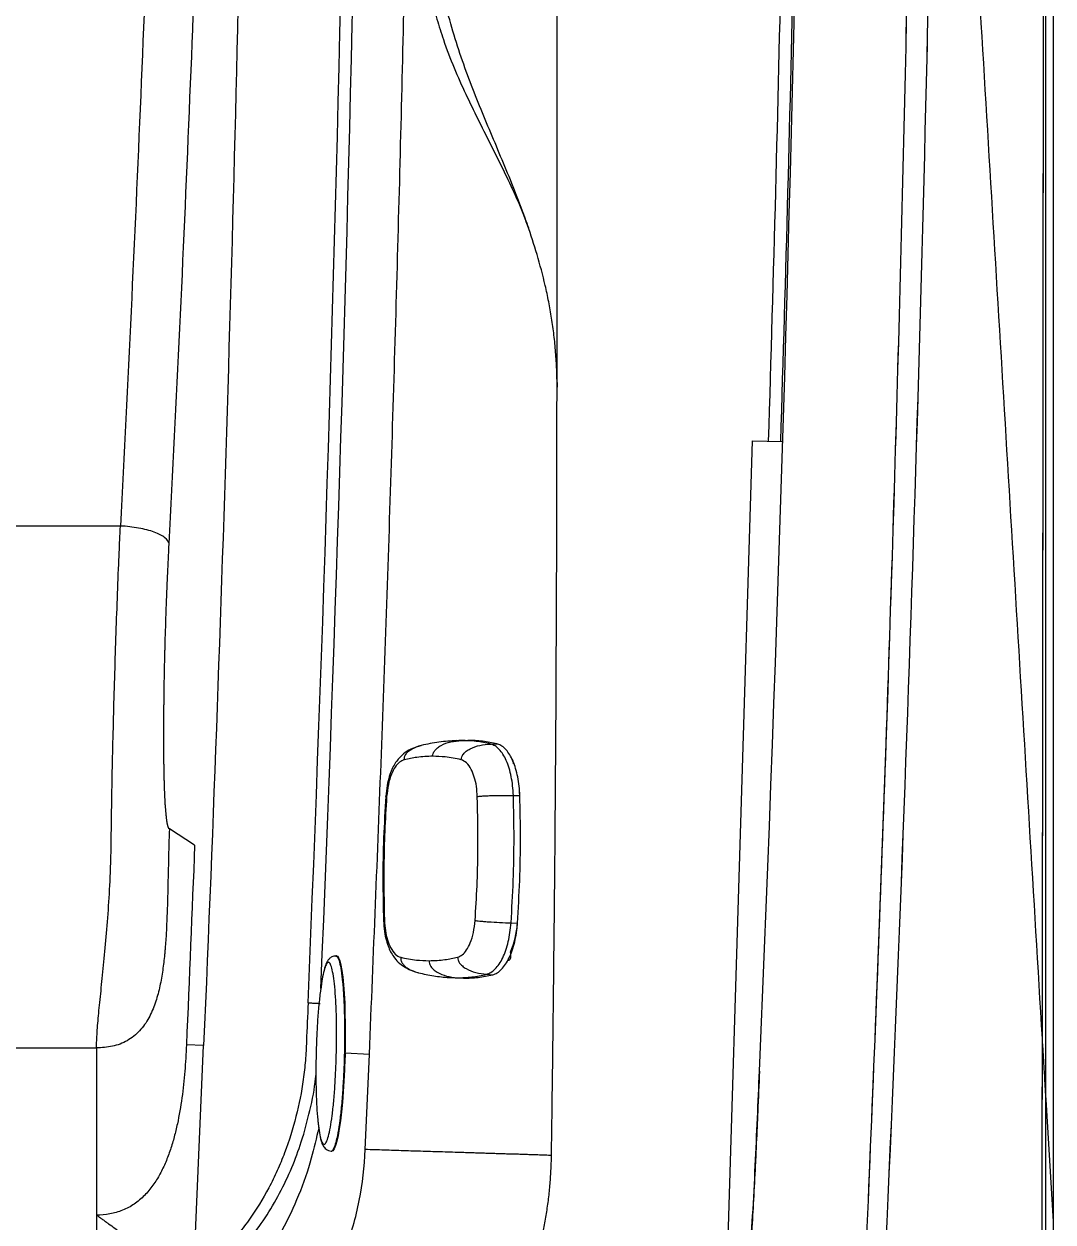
# Model space of a CAD drawing. Extents: x 527 to 611, y 788 to 934.
# Drawn here: x 600.94 to 611.49, y 820.49 to 832.76 of the extents above; entities that cross this region are included whole.
import ezdxf

# ---------------------------------------------------------------- set-up
doc = ezdxf.new("R2010")
doc.units = 0
doc.header["$MEASUREMENT"] = 0
doc.layers.add('1', color=4, linetype='Continuous')
doc.layers.add('GEOMETRY', color=3, linetype='Continuous', lineweight=25)

# ---------------------------------------------------------------- blocks, each defined once
blk = doc.blocks.new('2026_FLAIR')
at = {"layer": 'GEOMETRY'}
for p, q in [((84.42, 81.522), (84.42, 17.135)), ((84.42, 81.522), (84.42, 2.898)), ((79.338, 25.681), (79.338, 45.681)), ((79.333, 25.884), (79.338, 25.681)), ((81.336, 25.131), (81.015, 14.56)), ((81.336, 25.131), (81.64, 25.122)), ((74.864, 24.258), (72.759, 24.258)), ((75.362, 24.038), (75.363, 24.074)), ((78.33, 22.059), (78.309, 22.058)), ((78.397, 22.062), (78.33, 22.061)), ((78.359, 22.061), (78.33, 22.059)), ((78.359, 22.061), (78.425, 22.063)), ((78.658, 22.025), (78.723, 22.027)), ((78.729, 22.025), (78.723, 22.027)), ((78.89, 21.498), (78.956, 21.497)), ((78.955, 21.486), (78.952, 21.547)), ((75.625, 20.99), (75.366, 21.155)), ((78.867, 20.194), (78.933, 20.192)), ((78.927, 20.199), (78.932, 20.199)), ((77.078, 19.855), (77.072, 19.855)), ((78.228, 19.634), (78.295, 19.629)), ((78.231, 19.636), (78.315, 19.631)), ((78.615, 19.667), (78.68, 19.662)), ((78.677, 19.662), (78.68, 19.662)), ((76.933, 19.627), (76.916, 19.511)), ((78.294, 19.632), (78.381, 19.626)), ((78.315, 19.631), (78.381, 19.626)), ((66.793, 18.914), (74.62, 18.914)), ((75.717, 18.937), (75.541, 18.945)), ((75.617, 16.602), (75.717, 18.937)), ((77.169, 18.947), (77.167, 18.947)), ((77.169, 18.913), (77.167, 18.913)), ((77.415, 18.847), (77.168, 18.858)), ((77.373, 17.872), (77.415, 18.847)), ((84.345, 18.384), (84.42, 17.135)), ((76.888, 18.162), (76.897, 18.085)), ((77.023, 17.856), (77.03, 17.856)), ((84.42, 17.135), (84.42, 2.898))]:
    blk.add_line(p, q, dxfattribs=at)
at = {"layer": 'GEOMETRY', "flags": 128}
for points in [[(77.078, 19.855), (77.087, 19.852), (77.099, 19.836), (77.111, 19.806), (77.123, 19.762), (77.133, 19.706), (77.142, 19.638), (77.15, 19.559), (77.157, 19.47), (77.162, 19.373), (77.165, 19.268)], [(77.165, 19.268), (77.167, 19.157), (77.168, 19.043), (77.167, 18.925), (77.164, 18.807), (77.16, 18.689), (77.154, 18.573), (77.147, 18.462), (77.138, 18.356), (77.129, 18.257), (77.118, 18.167), (77.107, 18.086), (77.094, 18.016), (77.081, 17.957), (77.068, 17.912), (77.055, 17.879), (77.041, 17.86), (77.03, 17.856)]]:
    blk.add_lwpolyline(points, dxfattribs=at)
at = {"layer": 'GEOMETRY'}
for centre, radius, start, end in [((-466.785, 42.21), 548.701, 357.54177, 3.13498), ((-466.785, 42.21), 544.051, 357.59441, 359.98781), ((-466.785, 42.21), 544.176, 357.6105, 359.98781), ((-466.785, 42.21), 548.556, 358.21535, 359.2823), ((-466.785, 42.21), 548.681, 358.21536, 359.28246), ((78.055, 20.245), 0.878, 336.5051, 356.089)]:
    blk.add_arc(centre, radius, start, end, dxfattribs=at)
for points, knots in [([(84.345, 18.384), (84.344, 23.645), (84.344, 28.907), (84.344, 39.43), (84.344, 44.691), (84.344, 55.214), (84.344, 60.476), (84.345, 68.368), (84.345, 70.999), (84.346, 74.945), (84.346, 76.26), (84.346, 78.234), (84.346, 79.22), (84.346, 80.371), (84.346, 80.947), (84.346, 81.234), (84.346, 81.378), (84.346, 81.44), (84.346, 81.481), (84.346, 81.501), (84.346, 81.522)], [0, 0, 0, 0, 0.25, 0.25, 0.5, 0.5, 0.75, 0.75, 0.875, 0.875, 0.9375, 0.9375, 0.96875, 0.984375, 0.992188, 0.996094, 0.998047, 0.999023, 0.999023, 1, 1, 1, 1]), ([(84.346, 2.898), (84.346, 2.924), (84.346, 2.949), (84.346, 3), (84.346, 3.077), (84.346, 3.256), (84.346, 3.615), (84.346, 4.331), (84.346, 5.765), (84.346, 6.993), (84.346, 9.45), (84.345, 11.088), (84.345, 16.002), (84.345, 19.278), (84.344, 29.106), (84.344, 35.658), (84.344, 48.762), (84.344, 55.314), (84.345, 65.142), (84.345, 68.418), (84.345, 73.332), (84.346, 74.97), (84.346, 77.427), (84.346, 78.655), (84.346, 80.089), (84.346, 80.805), (84.346, 81.164), (84.346, 81.343), (84.346, 81.42), (84.346, 81.471), (84.346, 81.496), (84.346, 81.522)], [0, 0, 0, 0, 0.000977, 0.000977, 0.001953, 0.003906, 0.007813, 0.015625, 0.03125, 0.0625, 0.0625, 0.125, 0.125, 0.25, 0.25, 0.5, 0.5, 0.75, 0.75, 0.875, 0.875, 0.9375, 0.9375, 0.96875, 0.984375, 0.992188, 0.996094, 0.998047, 0.999023, 0.999023, 1, 1, 1, 1]), ([(84.277, 81.473), (84.277, 81.47), (84.277, 81.468), (84.277, 81.462), (84.277, 81.455), (84.277, 81.437), (84.277, 81.401), (84.277, 81.33), (84.277, 81.188), (84.278, 80.903), (84.279, 80.334), (84.282, 79.195), (84.284, 78.219), (84.288, 76.267), (84.291, 74.966), (84.299, 71.062), (84.303, 68.459), (84.314, 60.651), (84.318, 55.446), (84.323, 45.035), (84.323, 39.829), (84.319, 29.418), (84.314, 24.213), (84.307, 19.008)], [0, 0, 0, 0, 0.000122, 0.000122, 0.000244, 0.000488, 0.000977, 0.001953, 0.003906, 0.007812, 0.015625, 0.03125, 0.0625, 0.0625, 0.125, 0.125, 0.25, 0.25, 0.5, 0.5, 0.75, 0.75, 1, 1, 1, 1]), ([(84.277, 81.473), (84.277, 81.469), (84.277, 81.466), (84.277, 81.46), (84.277, 81.45), (84.277, 81.428), (84.277, 81.383), (84.277, 81.294), (84.278, 81.115), (84.278, 80.757), (84.28, 80.041), (84.283, 78.61), (84.286, 77.383), (84.291, 74.929), (84.294, 73.293), (84.303, 68.385), (84.308, 65.113), (84.315, 58.569), (84.318, 55.298), (84.321, 48.754), (84.323, 42.21), (84.321, 35.666), (84.318, 29.122), (84.315, 25.851), (84.308, 19.307), (84.303, 16.035), (84.291, 9.491), (84.284, 6.219), (84.277, 2.947)], [0, 0, 0, 0, 0.000122, 0.000122, 0.000244, 0.000488, 0.000977, 0.001953, 0.003906, 0.007812, 0.015625, 0.03125, 0.0625, 0.0625, 0.125, 0.125, 0.25, 0.25, 0.375, 0.375, 0.5, 0.625, 0.625, 0.75, 0.75, 0.875, 0.875, 1, 1, 1, 1]), ([(77.415, 18.847), (77.457, 19.872), (77.542, 21.921), (77.647, 24.996), (77.736, 28.072), (77.823, 31.833), (77.893, 36.28), (77.922, 41.413), (77.916, 45.532), (77.882, 47.939), (77.873, 48.635)], [0, 0, 0, 0, 0.103256, 0.206512, 0.309781, 0.41305, 0.585314, 0.757578, 0.929903, 1, 1, 1, 1]), ([(75.428, 42.192), (75.412, 40.669), (75.387, 39.153), (75.339, 36.888), (75.321, 36.134), (75.292, 35.007), (75.281, 34.631), (75.26, 33.881), (75.248, 33.507), (75.189, 31.637), (75.134, 30.149), (75.041, 27.93), (75.008, 27.192), (74.939, 25.722), (74.903, 24.989), (74.864, 24.258)], [0, 0, 0, 0, 0.25, 0.25, 0.375, 0.375, 0.4375, 0.4375, 0.5, 0.5, 0.75, 0.75, 0.875, 0.875, 1, 1, 1, 1]), ([(75.363, 24.074), (75.402, 24.808), (75.438, 25.544), (75.508, 27.022), (75.54, 27.764), (75.634, 29.994), (75.688, 31.489), (75.747, 33.367), (75.759, 33.744), (75.781, 34.497), (75.791, 34.875), (75.821, 36.008), (75.839, 36.765), (75.871, 38.282), (75.885, 39.042), (75.909, 40.566), (75.919, 41.329), (75.927, 42.094)], [0, 0, 0, 0, 0.125, 0.125, 0.25, 0.25, 0.5, 0.5, 0.5625, 0.5625, 0.625, 0.625, 0.75, 0.75, 0.875, 0.875, 1, 1, 1, 1]), ([(76.216, 42.094), (76.216, 41.323), (76.209, 38.233), (76.15, 32.825), (75.985, 25.877), (75.817, 21.248), (75.717, 18.937)], [0, 0, 0, 0, 0.099878, 0.400169, 0.700461, 1, 1, 1, 1]), ([(83.05, 39.885), (83.049, 39.722), (83.048, 39.396), (83.046, 38.906), (83.043, 38.417), (83.039, 37.928), (83.035, 37.439), (83.031, 36.95), (83.027, 36.461), (83.022, 35.973), (83.016, 35.484), (83.011, 34.996), (83.004, 34.507), (82.998, 34.019), (82.991, 33.531), (82.983, 33.043), (82.976, 32.556), (82.967, 32.068), (82.959, 31.58), (82.939, 30.52), (82.905, 28.89), (82.851, 26.69), (82.788, 24.495), (82.717, 22.298), (82.637, 20.1), (82.549, 17.902), (82.452, 15.708), (82.368, 13.954), (82.301, 12.637), (82.255, 11.757), (82.207, 10.878), (82.158, 9.999), (82.108, 9.121), (82.056, 8.244), (82.003, 7.367), (81.949, 6.49), (81.893, 5.615), (81.854, 5.031), (81.835, 4.739)], [0, 0, 0, 0, 0.013918, 0.027832, 0.041743, 0.05565, 0.069554, 0.083454, 0.097351, 0.111245, 0.125135, 0.139022, 0.152905, 0.166785, 0.180662, 0.194535, 0.208405, 0.222271, 0.236135, 0.249995, 0.312697, 0.375263, 0.437695, 0.499994, 0.562701, 0.625269, 0.687698, 0.749989, 0.775058, 0.800113, 0.825152, 0.850175, 0.875184, 0.900177, 0.925155, 0.950118, 0.975067, 1, 1, 1, 1]), ([(83.05, 39.885), (83.039, 36.948), (83.005, 34.017), (82.95, 31.093), (82.894, 28.15), (82.816, 25.22), (82.716, 22.303), (82.615, 19.361), (82.491, 16.432), (82.346, 13.518), (82.198, 10.582), (82.028, 7.655), (81.835, 4.739)], [0, 0, 0, 0, 0.25, 0.25, 0.25, 0.5, 0.5, 0.5, 0.75, 0.75, 0.75, 1, 1, 1, 1]), ([(82.011, 4.728), (82.193, 7.372), (82.355, 10.017), (82.64, 15.31), (82.763, 17.958), (82.969, 23.254), (83.053, 25.902), (83.149, 29.877), (83.177, 31.202), (83.222, 33.852), (83.241, 35.176), (83.254, 36.501)], [0, 0, 0, 0, 0.25, 0.25, 0.5, 0.5, 0.75, 0.75, 0.875, 0.875, 1, 1, 1, 1]), ([(82.011, 4.728), (82.375, 10.016), (82.659, 15.31), (83.072, 25.902), (83.2, 31.201), (83.254, 36.501)], [0, 0, 0, 0, 0.4039071, 0.4039071, 0.8078141, 0.8078141, 0.8078141, 0.8078141]), ([(83.254, 36.501), (83.298, 35.774), (83.341, 35.047), (83.429, 33.593), (83.473, 32.866), (83.56, 31.411), (83.604, 30.683), (83.692, 29.227), (83.736, 28.499), (83.867, 26.313), (83.955, 24.854), (84.131, 21.933), (84.219, 20.471), (84.307, 19.008)], [0, 0, 0, 0, 0.125, 0.125, 0.25, 0.25, 0.375, 0.375, 0.5, 0.5, 0.75, 0.75, 1, 1, 1, 1]), ([(77.953, 30.681), (77.953, 30.593), (77.952, 30.418), (77.971, 30.159), (78.003, 29.909), (78.049, 29.671), (78.106, 29.448), (78.183, 29.204), (78.282, 28.948), (78.401, 28.68), (78.525, 28.427), (78.65, 28.18), (78.774, 27.934), (78.895, 27.679), (78.986, 27.475), (79.033, 27.344), (79.045, 27.311)], [0, 0, 0, 0, 0.058782, 0.117558, 0.176338, 0.235126, 0.293917, 0.352725, 0.440925, 0.529145, 0.617373, 0.705606, 0.793838, 0.882067, 0.970286, 1, 1, 1, 1]), ([(79.338, 25.681), (79.338, 25.741), (79.335, 25.86), (79.325, 26.038), (79.307, 26.214), (79.283, 26.387), (79.253, 26.556), (79.206, 26.776), (79.135, 27.04), (79.037, 27.34), (78.93, 27.628), (78.818, 27.907), (78.702, 28.181), (78.587, 28.455), (78.474, 28.734), (78.367, 29.022), (78.269, 29.322), (78.198, 29.586), (78.151, 29.806), (78.121, 29.975), (78.097, 30.148), (78.079, 30.323), (78.069, 30.502), (78.066, 30.621), (78.066, 30.681)], [0, 0, 0, 0, 0.03125, 0.0625, 0.09375, 0.125, 0.15625, 0.1875, 0.25, 0.3125, 0.375, 0.4375, 0.5, 0.5625, 0.625, 0.6875, 0.75, 0.8125, 0.84375, 0.875, 0.90625, 0.9375, 0.96875, 1, 1, 1, 1]), ([(79.281, 17.812), (79.283, 17.964), (79.287, 18.269), (79.293, 18.727), (79.299, 19.186), (79.304, 19.646), (79.309, 20.106), (79.314, 20.567), (79.318, 21.028), (79.321, 21.49), (79.325, 21.953), (79.328, 22.417), (79.33, 22.881), (79.332, 23.346), (79.334, 23.812), (79.336, 24.278), (79.337, 24.745), (79.337, 25.213), (79.337, 25.525), (79.338, 25.681)], [0, 0, 0, 0, 0.0581312, 0.1163486, 0.1746525, 0.2330428, 0.2915196, 0.3500828, 0.4087326, 0.467469, 0.5262921, 0.5852018, 0.6441982, 0.7032814, 0.7624514, 0.8217082, 0.8810519, 0.9404824, 1, 1, 1, 1]), ([(74.77, 21.017), (74.77, 21.019), (74.77, 21.037), (74.771, 21.116), (74.773, 21.256), (74.777, 21.511), (74.783, 21.838), (74.793, 22.241), (74.804, 22.649), (74.817, 23.058), (74.831, 23.466), (74.844, 23.801), (74.854, 24.031), (74.859, 24.145), (74.862, 24.21), (74.864, 24.242), (74.864, 24.258)], [0, 0, 0, 0, 0.0010686, 0.0088811, 0.0401311, 0.0713811, 0.1338811, 0.1963811, 0.2588811, 0.3213811, 0.3838811, 0.4463811, 0.4776311, 0.4932561, 0.5010686, 0.5088811, 0.5088811, 0.5088811, 0.5088811]), ([(75.363, 24.074), (75.361, 24.095), (75.346, 24.117), (75.294, 24.159), (75.257, 24.178), (75.165, 24.212), (75.11, 24.226), (74.992, 24.248), (74.928, 24.255), (74.864, 24.258)], [0, 0, 0, 0, 0.25, 0.25, 0.5, 0.5, 0.75, 0.75, 1, 1, 1, 1]), ([(75.366, 21.155), (75.366, 21.155), (75.365, 21.156), (75.363, 21.157), (75.361, 21.159), (75.36, 21.162), (75.359, 21.164), (75.357, 21.167), (75.356, 21.171), (75.354, 21.175), (75.353, 21.179), (75.351, 21.184), (75.35, 21.189), (75.349, 21.194), (75.347, 21.2), (75.346, 21.206), (75.345, 21.212), (75.344, 21.219), (75.343, 21.226), (75.341, 21.233), (75.34, 21.241), (75.339, 21.249), (75.338, 21.258), (75.337, 21.267), (75.336, 21.276), (75.335, 21.285), (75.334, 21.295), (75.333, 21.305), (75.332, 21.316), (75.331, 21.326), (75.33, 21.338), (75.329, 21.349), (75.328, 21.361), (75.327, 21.373), (75.326, 21.385), (75.325, 21.398), (75.324, 21.41), (75.324, 21.424), (75.323, 21.437), (75.322, 21.451), (75.321, 21.465), (75.321, 21.479), (75.32, 21.494), (75.319, 21.509), (75.319, 21.524), (75.318, 21.54), (75.317, 21.555), (75.317, 21.571), (75.316, 21.587), (75.316, 21.604), (75.315, 21.621), (75.315, 21.638), (75.314, 21.655), (75.314, 21.673), (75.313, 21.69), (75.313, 21.708), (75.312, 21.727), (75.312, 21.745), (75.312, 21.764), (75.311, 21.783), (75.311, 21.802), (75.311, 21.822), (75.31, 21.841), (75.31, 21.861), (75.31, 21.881), (75.31, 21.902), (75.31, 21.922), (75.309, 21.943), (75.309, 21.964), (75.309, 21.985), (75.309, 22.006), (75.309, 22.028), (75.309, 22.05), (75.309, 22.072), (75.309, 22.094), (75.309, 22.116), (75.309, 22.139), (75.309, 22.161), (75.309, 22.184), (75.309, 22.207), (75.309, 22.231), (75.309, 22.254), (75.309, 22.278), (75.309, 22.301), (75.31, 22.325), (75.31, 22.349), (75.31, 22.374), (75.31, 22.398), (75.311, 22.422), (75.311, 22.447), (75.311, 22.472), (75.311, 22.497), (75.312, 22.522), (75.312, 22.547), (75.313, 22.573), (75.313, 22.598), (75.313, 22.624), (75.314, 22.65), (75.314, 22.676), (75.315, 22.702), (75.315, 22.728), (75.316, 22.754), (75.316, 22.78), (75.317, 22.807), (75.317, 22.833), (75.318, 22.86), (75.319, 22.887), (75.319, 22.914), (75.32, 22.941), (75.321, 22.968), (75.321, 22.995), (75.322, 23.022), (75.323, 23.05), (75.324, 23.077), (75.324, 23.105), (75.325, 23.132), (75.326, 23.16), (75.327, 23.187), (75.328, 23.215), (75.329, 23.243), (75.33, 23.271), (75.33, 23.299), (75.331, 23.327), (75.332, 23.355), (75.333, 23.383), (75.334, 23.411), (75.335, 23.44), (75.336, 23.468), (75.337, 23.496), (75.339, 23.525), (75.34, 23.553), (75.341, 23.581), (75.342, 23.61), (75.343, 23.638), (75.344, 23.667), (75.346, 23.695), (75.347, 23.724), (75.348, 23.753), (75.349, 23.781), (75.351, 23.81), (75.352, 23.838), (75.353, 23.867), (75.355, 23.895), (75.356, 23.924), (75.357, 23.953), (75.359, 23.981), (75.36, 24.01), (75.361, 24.029), (75.362, 24.038)], [0, 0, 0, 0, 0.007456, 0.014884, 0.022286, 0.029662, 0.037013, 0.044339, 0.051642, 0.058922, 0.066179, 0.073414, 0.080628, 0.087822, 0.094995, 0.102149, 0.109284, 0.116401, 0.123499, 0.130581, 0.137645, 0.144694, 0.151726, 0.158743, 0.165745, 0.172733, 0.179707, 0.186668, 0.193615, 0.200549, 0.207472, 0.214382, 0.221281, 0.228168, 0.235045, 0.241911, 0.248768, 0.255614, 0.262451, 0.269278, 0.276097, 0.282907, 0.289709, 0.296503, 0.303289, 0.310067, 0.316839, 0.323603, 0.33036, 0.337111, 0.343855, 0.350594, 0.357326, 0.364053, 0.370774, 0.37749, 0.3842, 0.390906, 0.397607, 0.404303, 0.410995, 0.417683, 0.424366, 0.431046, 0.437722, 0.444394, 0.451063, 0.457728, 0.46439, 0.471049, 0.477706, 0.484359, 0.49101, 0.497659, 0.504305, 0.510949, 0.517592, 0.524232, 0.530871, 0.537508, 0.544144, 0.550779, 0.557413, 0.564046, 0.570678, 0.57731, 0.583941, 0.590572, 0.597204, 0.603835, 0.610467, 0.6171, 0.623734, 0.630368, 0.637004, 0.643642, 0.650281, 0.656923, 0.663566, 0.670213, 0.676862, 0.683514, 0.690169, 0.696829, 0.703492, 0.710159, 0.716831, 0.723509, 0.730191, 0.736879, 0.743573, 0.750274, 0.756982, 0.763696, 0.770419, 0.777149, 0.783888, 0.790636, 0.797393, 0.80416, 0.810938, 0.817726, 0.824526, 0.831338, 0.838162, 0.844999, 0.85185, 0.858715, 0.865594, 0.87249, 0.879401, 0.886328, 0.893273, 0.900236, 0.907217, 0.914218, 0.921239, 0.92828, 0.935343, 0.942428, 0.949536, 0.956668, 0.963824, 0.971005, 0.978213, 0.985447, 0.992709, 1, 1, 1, 1]), ([(77.947, 22.011), (77.911, 22), (77.844, 21.98), (77.766, 21.929), (77.712, 21.875), (77.674, 21.822), (77.644, 21.763), (77.617, 21.69), (77.594, 21.598), (77.587, 21.528), (77.583, 21.491)], [0, 0, 0, 0, 0.161583, 0.294445, 0.404939, 0.500197, 0.59838, 0.714445, 0.848068, 1, 1, 1, 1]), ([(77.773, 21.865), (77.773, 21.875), (77.775, 21.896), (77.791, 21.926), (77.818, 21.954), (77.869, 21.988), (77.915, 22.002), (77.947, 22.011)], [0, 0, 0, 0, 0.110854, 0.239406, 0.39416, 0.577925, 1, 1, 1, 1]), ([(78.309, 22.06), (78.249, 22.057), (78.128, 22.049), (78.007, 22.024), (77.947, 22.011)], [0, 0, 0, 0, 0.500149, 1, 1, 1, 1]), ([(78.064, 21.9), (78.066, 21.91), (78.068, 21.931), (78.086, 21.961), (78.114, 21.989), (78.167, 22.024), (78.251, 22.053), (78.322, 22.058), (78.359, 22.061)], [0, 0, 0, 0, 0.075048, 0.162077, 0.266843, 0.39125, 0.686, 1, 1, 1, 1]), ([(78.355, 21.865), (78.356, 21.875), (78.36, 21.896), (78.38, 21.926), (78.409, 21.954), (78.464, 21.988), (78.549, 22.017), (78.621, 22.022), (78.658, 22.025)], [0, 0, 0, 0, 0.075049, 0.162076, 0.266841, 0.391246, 0.685996, 1, 1, 1, 1]), ([(78.723, 22.027), (78.674, 22.037), (78.575, 22.058), (78.475, 22.061), (78.425, 22.063)], [0, 0, 0, 0, 0.499999, 1, 1, 1, 1]), ([(78.89, 21.498), (78.888, 21.532), (78.885, 21.598), (78.869, 21.692), (78.848, 21.779), (78.819, 21.857), (78.785, 21.922), (78.746, 21.972), (78.703, 22.009), (78.673, 22.02), (78.658, 22.025)], [0, 0, 0, 0, 0.125614, 0.249921, 0.374322, 0.500224, 0.626008, 0.750296, 0.874495, 1, 1, 1, 1]), ([(78.956, 21.497), (78.955, 21.53), (78.951, 21.595), (78.936, 21.689), (78.915, 21.775), (78.887, 21.852), (78.854, 21.917), (78.816, 21.969), (78.774, 22.007), (78.744, 22.019), (78.729, 22.025)], [0, 0, 0, 0, 0.125117, 0.250217, 0.375217, 0.500028, 0.624818, 0.749795, 0.874889, 1, 1, 1, 1]), ([(77.773, 21.865), (77.756, 21.858), (77.724, 21.845), (77.679, 21.793), (77.638, 21.715), (77.606, 21.611), (77.597, 21.528), (77.592, 21.487)], [0, 0, 0, 0, 0.186661, 0.373374, 0.560001, 0.780011, 1, 1, 1, 1]), ([(78.064, 21.9), (78.01, 21.898), (77.913, 21.894), (77.816, 21.874), (77.773, 21.865)], [0, 0, 0, 0, 0.559986, 1, 1, 1, 1]), ([(78.355, 21.865), (78.301, 21.876), (78.204, 21.896), (78.107, 21.898), (78.064, 21.9)], [0, 0, 0, 0, 0.559986, 1, 1, 1, 1]), ([(78.521, 21.487), (78.519, 21.522), (78.514, 21.593), (78.492, 21.689), (78.458, 21.774), (78.412, 21.839), (78.374, 21.856), (78.355, 21.865)], [0, 0, 0, 0, 0.186845, 0.373701, 0.560409, 0.780222, 1, 1, 1, 1]), ([(78.892, 21.824), (78.892, 21.829), (78.892, 21.84), (78.888, 21.855), (78.883, 21.866), (78.878, 21.872), (78.875, 21.872), (78.875, 21.872)], [0, 0, 0, 0, 0.24021, 0.48042, 0.720682, 0.961206, 1, 1, 1, 1]), ([(77.583, 21.491), (77.575, 21.349), (77.558, 21.066), (77.551, 20.639), (77.557, 20.356), (77.56, 20.214)], [0, 0, 0, 0, 0.333323, 0.666673, 1, 1, 1, 1]), ([(77.592, 21.487), (77.585, 21.368), (77.571, 21.132), (77.56, 20.709), (77.566, 20.405), (77.569, 20.219)], [0, 0, 0, 0, 0.280017, 0.560061, 1, 1, 1, 1]), ([(77.592, 21.487), (77.588, 21.488), (77.583, 21.489), (77.584, 21.49), (77.584, 21.49)], [0, 0, 0, 0, 0.745652, 1, 1, 1, 1]), ([(78.498, 20.219), (78.505, 20.337), (78.52, 20.573), (78.531, 20.997), (78.525, 21.301), (78.521, 21.487)], [0, 0, 0, 0, 0.280017, 0.560061, 1, 1, 1, 1]), ([(78.521, 21.487), (78.527, 21.488), (78.539, 21.49), (78.57, 21.493), (78.611, 21.495), (78.68, 21.498), (78.777, 21.5), (78.852, 21.499), (78.89, 21.498)], [0, 0, 0, 0, 0.075054, 0.162074, 0.266825, 0.391217, 0.685963, 1, 1, 1, 1]), ([(78.867, 20.194), (78.875, 20.338), (78.892, 20.628), (78.9, 21.064), (78.894, 21.354), (78.89, 21.498)], [0, 0, 0, 0, 0.333331, 0.666669, 1, 1, 1, 1]), ([(78.933, 20.192), (78.941, 20.337), (78.958, 20.626), (78.966, 21.063), (78.96, 21.352), (78.956, 21.497)], [0, 0, 0, 0, 0.333338, 0.666662, 1, 1, 1, 1]), ([(75.366, 21.155), (75.362, 21.046), (75.356, 20.828), (75.349, 20.502), (75.341, 20.23), (75.331, 20.04), (75.324, 19.945), (75.319, 19.891), (75.314, 19.836), (75.306, 19.769), (75.291, 19.661), (75.267, 19.527), (75.231, 19.396), (75.192, 19.294), (75.157, 19.22), (75.114, 19.15), (75.063, 19.087), (75.003, 19.031), (74.935, 18.985), (74.861, 18.951), (74.782, 18.928), (74.702, 18.916), (74.647, 18.914), (74.62, 18.914)], [0, 0, 0, 0, 0.125, 0.25, 0.375, 0.4375, 0.46875, 0.484375, 0.5, 0.53125, 0.5625, 0.625, 0.6875, 0.71875, 0.75, 0.78125, 0.8125, 0.84375, 0.875, 0.90625, 0.9375, 0.96875, 1, 1, 1, 1]), ([(74.62, 18.914), (74.62, 18.961), (74.624, 19.067), (74.641, 19.263), (74.665, 19.493), (74.692, 19.755), (74.72, 20.046), (74.745, 20.363), (74.76, 20.648), (74.767, 20.856), (74.769, 20.96), (74.77, 21.004), (74.77, 21.017)], [0.5088811, 0.5088811, 0.5088811, 0.5088811, 0.5713811, 0.6338811, 0.6963811, 0.7588811, 0.8213811, 0.8838811, 0.9463811, 0.9776311, 0.9932561, 1, 1, 1, 1]), ([(77.561, 20.214), (77.561, 20.215), (77.56, 20.216), (77.565, 20.218), (77.569, 20.219)], [0, 0, 0, 0, 0.256626, 1, 1, 1, 1]), ([(77.56, 20.214), (77.562, 20.177), (77.567, 20.107), (77.587, 20.016), (77.611, 19.943), (77.638, 19.885), (77.674, 19.83), (77.728, 19.773), (77.798, 19.723), (77.856, 19.704), (77.882, 19.696)], [0, 0, 0, 0, 0.158281, 0.296918, 0.416622, 0.517027, 0.61532, 0.732568, 0.877353, 1, 1, 1, 1]), ([(77.569, 20.219), (77.572, 20.183), (77.576, 20.113), (77.599, 20.017), (77.633, 19.932), (77.679, 19.866), (77.717, 19.849), (77.736, 19.841)], [0, 0, 0, 0, 0.186845, 0.373701, 0.560409, 0.780222, 1, 1, 1, 1]), ([(78.318, 19.841), (78.334, 19.847), (78.367, 19.861), (78.412, 19.913), (78.452, 19.99), (78.484, 20.094), (78.494, 20.177), (78.498, 20.219)], [0, 0, 0, 0, 0.186661, 0.373374, 0.560001, 0.780011, 1, 1, 1, 1]), ([(78.498, 20.219), (78.504, 20.218), (78.516, 20.215), (78.547, 20.212), (78.587, 20.208), (78.657, 20.203), (78.754, 20.197), (78.828, 20.195), (78.867, 20.194)], [0, 0, 0, 0, 0.075054, 0.162074, 0.266824, 0.391217, 0.685963, 1, 1, 1, 1]), ([(78.615, 19.667), (78.63, 19.672), (78.661, 19.683), (78.705, 19.72), (78.746, 19.77), (78.783, 19.835), (78.814, 19.913), (78.839, 20), (78.857, 20.094), (78.863, 20.16), (78.867, 20.194)], [0, 0, 0, 0, 0.125505, 0.249704, 0.373992, 0.499776, 0.625678, 0.750079, 0.874386, 1, 1, 1, 1]), ([(78.68, 19.662), (78.695, 19.668), (78.726, 19.679), (78.77, 19.716), (78.811, 19.767), (78.848, 19.832), (78.88, 19.91), (78.905, 19.997), (78.923, 20.092), (78.93, 20.159), (78.933, 20.192)], [0, 0, 0, 0, 0.125114, 0.25021, 0.375201, 0.5, 0.624799, 0.74979, 0.874886, 1, 1, 1, 1]), ([(78.866, 19.86), (78.866, 19.866), (78.866, 19.877), (78.863, 19.89), (78.86, 19.895), (78.859, 19.897)], [0, 0, 0, 0, 0.403176, 0.806349, 1, 1, 1, 1]), ([(76.886, 18.171), (76.89, 18.134), (76.899, 18.058), (76.915, 17.98), (76.934, 17.932), (76.954, 17.92), (76.975, 17.944), (76.996, 18.003), (77.016, 18.095), (77.034, 18.216), (77.05, 18.362), (77.063, 18.527), (77.072, 18.704), (77.078, 18.888), (77.08, 19.07), (77.078, 19.244), (77.071, 19.404), (77.061, 19.542), (77.047, 19.654), (77.031, 19.735), (77.012, 19.782), (76.992, 19.794), (76.971, 19.77), (76.95, 19.711), (76.93, 19.62), (76.918, 19.536), (76.913, 19.494)], [0, 0, 0, 0, 0.039389, 0.081085, 0.122869, 0.164624, 0.206353, 0.248163, 0.289861, 0.331682, 0.373388, 0.415165, 0.456926, 0.49864, 0.540457, 0.582312, 0.624167, 0.665984, 0.707697, 0.749458, 0.791236, 0.832942, 0.874763, 0.91646, 0.958269, 1, 1, 1, 1]), ([(77.072, 19.854), (77.058, 19.853), (77.033, 19.85), (77.002, 19.826), (76.985, 19.802), (76.975, 19.782), (76.965, 19.758), (76.958, 19.736), (76.953, 19.717), (76.952, 19.71)], [0, 0, 0, 0, 0.1772697, 0.3227234, 0.480732, 0.6153684, 0.7587721, 0.9112097, 1, 1, 1, 1]), ([(77.071, 19.852), (77.077, 19.851), (77.091, 19.848), (77.109, 19.796), (77.127, 19.71), (77.142, 19.59), (77.152, 19.442), (77.159, 19.271), (77.162, 19.084), (77.16, 18.888), (77.154, 18.692), (77.144, 18.501), (77.13, 18.324), (77.113, 18.168), (77.093, 18.038), (77.071, 17.938), (77.049, 17.878), (77.033, 17.852), (77.024, 17.858), (77.023, 17.859)], [0, 0, 0, 0, 0.051558, 0.113987, 0.176416, 0.238845, 0.301273, 0.363702, 0.426131, 0.488559, 0.550988, 0.613417, 0.675846, 0.738274, 0.800703, 0.863132, 0.92556, 0.987989, 1, 1, 1, 1]), ([(77.736, 19.841), (77.79, 19.83), (77.886, 19.81), (77.983, 19.807), (78.026, 19.806)], [0, 0, 0, 0, 0.559986, 1, 1, 1, 1]), ([(77.736, 19.841), (77.736, 19.831), (77.737, 19.809), (77.752, 19.779), (77.777, 19.749), (77.828, 19.713), (77.877, 19.69), (77.915, 19.684), (77.918, 19.683)], [0, 0, 0, 0, 0.104757, 0.226235, 0.372474, 0.546128, 0.957557, 1, 1, 1, 1]), ([(78.026, 19.806), (78.081, 19.808), (78.178, 19.811), (78.275, 19.832), (78.318, 19.841)], [0, 0, 0, 0, 0.559986, 1, 1, 1, 1]), ([(78.026, 19.806), (78.027, 19.796), (78.029, 19.774), (78.046, 19.743), (78.072, 19.714), (78.125, 19.677), (78.207, 19.644), (78.278, 19.635), (78.315, 19.631)], [0, 0, 0, 0, 0.075049, 0.162076, 0.266841, 0.391246, 0.685996, 1, 1, 1, 1]), ([(78.318, 19.841), (78.319, 19.831), (78.322, 19.809), (78.34, 19.779), (78.369, 19.749), (78.423, 19.712), (78.507, 19.68), (78.578, 19.671), (78.615, 19.667)], [0, 0, 0, 0, 0.07505, 0.162076, 0.266839, 0.391242, 0.685992, 1, 1, 1, 1]), ([(78.836, 19.814), (78.836, 19.814), (78.838, 19.811), (78.844, 19.81), (78.851, 19.813), (78.858, 19.821), (78.863, 19.834), (78.866, 19.848), (78.866, 19.857), (78.866, 19.86)], [0, 0, 0, 0, 0.007969, 0.184021, 0.360448, 0.537054, 0.713568, 0.889765, 1, 1, 1, 1]), ([(77.918, 19.682), (77.97, 19.671), (78.074, 19.648), (78.179, 19.638), (78.231, 19.634)], [0, 0, 0, 0, 0.499965, 1, 1, 1, 1]), ([(78.315, 19.631), (78.365, 19.632), (78.465, 19.635), (78.565, 19.656), (78.615, 19.667)], [0, 0, 0, 0, 0.5, 1, 1, 1, 1]), ([(78.381, 19.626), (78.43, 19.628), (78.529, 19.631), (78.628, 19.651), (78.677, 19.662)], [0, 0, 0, 0, 0.500001, 1, 1, 1, 1]), ([(76.913, 19.494), (76.907, 19.447), (76.896, 19.353), (76.883, 19.187), (76.874, 19.01), (76.868, 18.827), (76.866, 18.643), (76.868, 18.53), (76.869, 18.473)], [0, 0, 0, 0, 0.16666, 0.333444, 0.499873, 0.666795, 0.833278, 1, 1, 1, 1]), ([(76.787, 19.374), (76.782, 19.243), (76.776, 19.112), (76.769, 18.948), (76.768, 18.915), (76.764, 18.85), (76.762, 18.817), (76.754, 18.72), (76.746, 18.655), (76.72, 18.463), (76.695, 18.336), (76.631, 18.085), (76.593, 17.961), (76.523, 17.777), (76.498, 17.716), (76.444, 17.597), (76.416, 17.538), (76.324, 17.365), (76.256, 17.255), (76.16, 17.122), (76.141, 17.096), (76.1, 17.045), (76.079, 17.019), (76.015, 16.944), (75.97, 16.896), (75.877, 16.804), (75.828, 16.76), (75.725, 16.677), (75.672, 16.638), (75.617, 16.602)], [0, 0, 0, 0, 0.125, 0.125, 0.15625, 0.15625, 0.1875, 0.1875, 0.25, 0.25, 0.375, 0.375, 0.5, 0.5, 0.5625, 0.5625, 0.625, 0.625, 0.75, 0.75, 0.78125, 0.78125, 0.8125, 0.8125, 0.875, 0.875, 0.9375, 0.9375, 1, 1, 1, 1]), ([(76.787, 19.374), (76.803, 19.374), (76.818, 19.373), (76.848, 19.372), (76.861, 19.371), (76.884, 19.37), (76.893, 19.37), (76.907, 19.369), (76.911, 19.369), (76.912, 19.369)], [0, 0, 0, 0, 0.25, 0.25, 0.5, 0.5, 0.75, 0.75, 1, 1, 1, 1]), ([(77.168, 18.858), (77.168, 18.877), (77.17, 18.92), (77.17, 18.979), (77.169, 19.019), (77.168, 19.029), (77.168, 19.03)], [0, 0, 0, 0, 0.27918, 0.618146, 0.957034, 1, 1, 1, 1]), ([(75.541, 18.945), (75.537, 18.854), (75.526, 18.673), (75.497, 18.402), (75.459, 18.178), (75.417, 18.002), (75.378, 17.871), (75.33, 17.743), (75.272, 17.62), (75.2, 17.504), (75.113, 17.399), (75.009, 17.31), (74.888, 17.245), (74.756, 17.208), (74.666, 17.2), (74.62, 17.2)], [0, 0, 0, 0, 0.125, 0.25, 0.375, 0.4375, 0.5, 0.5625, 0.625, 0.6875, 0.75, 0.8125, 0.875, 0.9375, 1, 1, 1, 1]), ([(84.307, 19.008), (84.304, 16.331), (84.299, 13.654), (84.289, 8.301), (84.283, 5.624), (84.277, 2.947)], [0, 0, 0, 0, 0.5, 0.5, 1, 1, 1, 1]), ([(84.307, 19.008), (84.31, 18.954), (84.314, 18.901), (84.32, 18.796), (84.323, 18.743), (84.328, 18.664), (84.33, 18.637), (84.333, 18.585), (84.334, 18.559), (84.337, 18.507), (84.339, 18.481), (84.341, 18.442), (84.342, 18.43), (84.343, 18.411), (84.344, 18.405), (84.344, 18.397), (84.344, 18.394), (84.345, 18.389), (84.345, 18.386), (84.345, 18.384)], [0, 0, 0, 0, 0.25, 0.25, 0.5, 0.5, 0.625, 0.625, 0.75, 0.75, 0.875, 0.875, 0.9375, 0.9375, 0.96875, 0.96875, 0.984375, 0.984375, 1, 1, 1, 1]), ([(77.168, 18.858), (77.166, 18.833), (77.165, 18.805), (77.163, 18.782), (77.163, 18.779)], [0, 0, 0, 0, 0.8753, 1, 1, 1, 1]), ([(79.427, 11.385), (79.438, 11.396), (79.46, 11.417), (79.492, 11.45), (79.523, 11.483), (79.555, 11.517), (79.586, 11.551), (79.617, 11.585), (79.647, 11.619), (79.677, 11.654), (79.707, 11.688), (79.737, 11.724), (79.766, 11.759), (79.795, 11.795), (79.824, 11.831), (79.852, 11.867), (79.88, 11.904), (79.908, 11.941), (79.936, 11.978), (79.963, 12.016), (79.99, 12.054), (80.016, 12.092), (80.078, 12.182), (80.173, 12.329), (80.295, 12.536), (80.409, 12.752), (80.547, 13.042), (80.701, 13.417), (80.852, 13.872), (80.978, 14.343), (81.079, 14.812), (81.16, 15.293), (81.224, 15.766), (81.274, 16.253), (81.313, 16.724), (81.344, 17.214), (81.369, 17.698), (81.391, 18.192), (81.405, 18.514), (81.411, 18.676)], [0, 0, 0, 0, 0.005925, 0.01185, 0.017775, 0.0237, 0.029627, 0.035555, 0.041485, 0.047419, 0.053355, 0.059294, 0.065238, 0.071187, 0.07714, 0.083099, 0.089064, 0.095035, 0.101014, 0.107, 0.112993, 0.118996, 0.125007, 0.155607, 0.186602, 0.218049, 0.250004, 0.311114, 0.374987, 0.435767, 0.499981, 0.56045, 0.624981, 0.684887, 0.749986, 0.808224, 0.874993, 0.937496, 1, 1, 1, 1]), ([(81.411, 18.676), (81.406, 18.538), (81.395, 18.292), (81.381, 17.97), (81.367, 17.668), (81.352, 17.367), (81.333, 17.045), (81.309, 16.672), (81.274, 16.253), (81.224, 15.766), (81.16, 15.293), (81.079, 14.812), (80.978, 14.343), (80.852, 13.872), (80.701, 13.417), (80.547, 13.042), (80.409, 12.752), (80.295, 12.536), (80.173, 12.329), (80.071, 12.171), (79.992, 12.057), (79.941, 11.985), (79.888, 11.914), (79.834, 11.844), (79.779, 11.775), (79.723, 11.708), (79.666, 11.641), (79.608, 11.575), (79.549, 11.511), (79.489, 11.447), (79.448, 11.405), (79.427, 11.385)], [0, 0, 0, 0, 0.053529, 0.095198, 0.125007, 0.170467, 0.212135, 0.250014, 0.315112, 0.375019, 0.439549, 0.500019, 0.564233, 0.625013, 0.688885, 0.749997, 0.781951, 0.813398, 0.844393, 0.874994, 0.886462, 0.897899, 0.909308, 0.920694, 0.932058, 0.943406, 0.954739, 0.966062, 0.977377, 0.988689, 1, 1, 1, 1]), ([(75.683, 16.501), (75.764, 16.559), (75.895, 16.652), (76.053, 16.805), (76.199, 16.966), (76.351, 17.171), (76.499, 17.422), (76.622, 17.682), (76.728, 17.966), (76.809, 18.273), (76.856, 18.502), (76.866, 18.623), (76.867, 18.632)], [0, 0, 0, 0, 0.118586, 0.190717, 0.262857, 0.378411, 0.494318, 0.609994, 0.721794, 0.854969, 0.988448, 1, 1, 1, 1]), ([(76.869, 18.473), (76.871, 18.419), (76.875, 18.312), (76.881, 18.212), (76.886, 18.173), (76.886, 18.171)], [0, 0, 0, 0, 0.486202, 0.971706, 1, 1, 1, 1]), ([(76.896, 18.094), (76.872, 17.99), (76.82, 17.755), (76.695, 17.402), (76.54, 17.069), (76.368, 16.783), (76.195, 16.551), (76.006, 16.346), (75.868, 16.234), (75.799, 16.178)], [0, 0, 0, 0, 0.142551, 0.319899, 0.497235, 0.630256, 0.763264, 0.881638, 1, 1, 1, 1]), ([(76.906, 18.031), (76.909, 18.013), (76.915, 17.98), (76.926, 17.943), (76.94, 17.91), (76.969, 17.869), (77.004, 17.861), (77.023, 17.857)], [0, 0, 0, 0, 0.191911, 0.373879, 0.559472, 0.767089, 1, 1, 1, 1]), ([(76.599, 15.958), (76.661, 16.02), (76.779, 16.152), (76.932, 16.367), (77.062, 16.598), (77.205, 16.921), (77.325, 17.346), (77.366, 17.697), (77.373, 17.872)], [0, 0, 0, 0, 0.125, 0.25, 0.375, 0.5, 0.75, 1, 1, 1, 1]), ([(79.281, 17.812), (79.26, 17.812), (79.219, 17.814), (79.158, 17.816), (79.096, 17.818), (79.035, 17.82), (78.973, 17.822), (78.912, 17.824), (78.851, 17.825), (78.79, 17.827), (78.73, 17.829), (78.669, 17.831), (78.609, 17.833), (78.549, 17.835), (78.488, 17.837), (78.429, 17.839), (78.322, 17.842), (78.168, 17.847), (77.967, 17.853), (77.768, 17.859), (77.57, 17.866), (77.438, 17.87), (77.373, 17.872)], [0, 0, 0, 0, 0.035218, 0.070168, 0.104849, 0.139262, 0.173406, 0.207281, 0.240886, 0.274222, 0.307288, 0.340084, 0.37261, 0.404865, 0.436849, 0.468561, 0.500001, 0.605355, 0.708064, 0.808109, 0.905468, 1, 1, 1, 1]), ([(78.18, 15.124), (78.182, 15.127), (78.209, 15.154), (78.26, 15.207), (78.331, 15.285), (78.4, 15.366), (78.533, 15.53), (78.715, 15.791), (78.883, 16.103), (78.995, 16.362), (79.069, 16.561), (79.132, 16.764), (79.173, 16.926), (79.198, 17.046), (79.213, 17.121), (79.226, 17.197), (79.238, 17.273), (79.249, 17.349), (79.258, 17.426), (79.265, 17.502), (79.271, 17.579), (79.276, 17.657), (79.279, 17.734), (79.28, 17.786), (79.281, 17.812)], [0, 0, 0, 0, 0.003036, 0.038728, 0.074345, 0.10992, 0.145481, 0.287274, 0.430231, 0.501072, 0.572024, 0.643298, 0.715101, 0.740917, 0.766722, 0.792525, 0.818336, 0.844164, 0.870019, 0.895908, 0.921842, 0.947829, 0.973879, 1, 1, 1, 1]), ([(74.62, 17.2), (74.621, 17.199), (74.624, 17.198), (74.629, 17.194), (74.636, 17.189), (74.643, 17.184), (74.654, 17.176), (74.667, 17.167), (74.682, 17.156), (74.698, 17.145), (74.718, 17.13), (74.775, 17.089), (74.868, 17.022), (74.992, 16.933), (75.116, 16.844), (75.22, 16.77), (75.302, 16.71), (75.364, 16.666), (75.426, 16.621), (75.489, 16.58), (75.54, 16.541), (75.576, 16.512), (75.594, 16.501), (75.605, 16.493), (75.61, 16.489), (75.612, 16.488)], [0, 0, 0, 0, 0.003906, 0.007812, 0.015625, 0.023438, 0.03125, 0.046875, 0.0625, 0.078125, 0.09375, 0.125, 0.25, 0.375, 0.5, 0.625, 0.6875, 0.75, 0.8125, 0.875, 0.9375, 0.96875, 0.984375, 0.992188, 1, 1, 1, 1])]:
    blk.add_open_spline(points, degree=3, knots=knots, dxfattribs=at)
for points in [[(78.658, 22.025), (78.608, 22.036), (78.509, 22.057), (78.409, 22.06), (78.359, 22.061)], [(75.625, 20.99), (75.598, 20.309), (75.57, 19.627), (75.541, 18.945)], [(74.62, 18.914), (74.62, 18.3), (74.62, 17.728), (74.62, 17.2)], [(74.62, 17.2), (74.62, 16.852), (74.62, 16.523), (74.62, 16.212)]]:
    blk.add_open_spline(points, degree=3, dxfattribs=at)

msp = doc.modelspace()

# ---------------------------------------------------------------- block references
at = {"layer": '1'}
msp.add_blockref('2026_FLAIR', (527.067, 803.363), dxfattribs=at)

doc.saveas('drawing.dxf')
